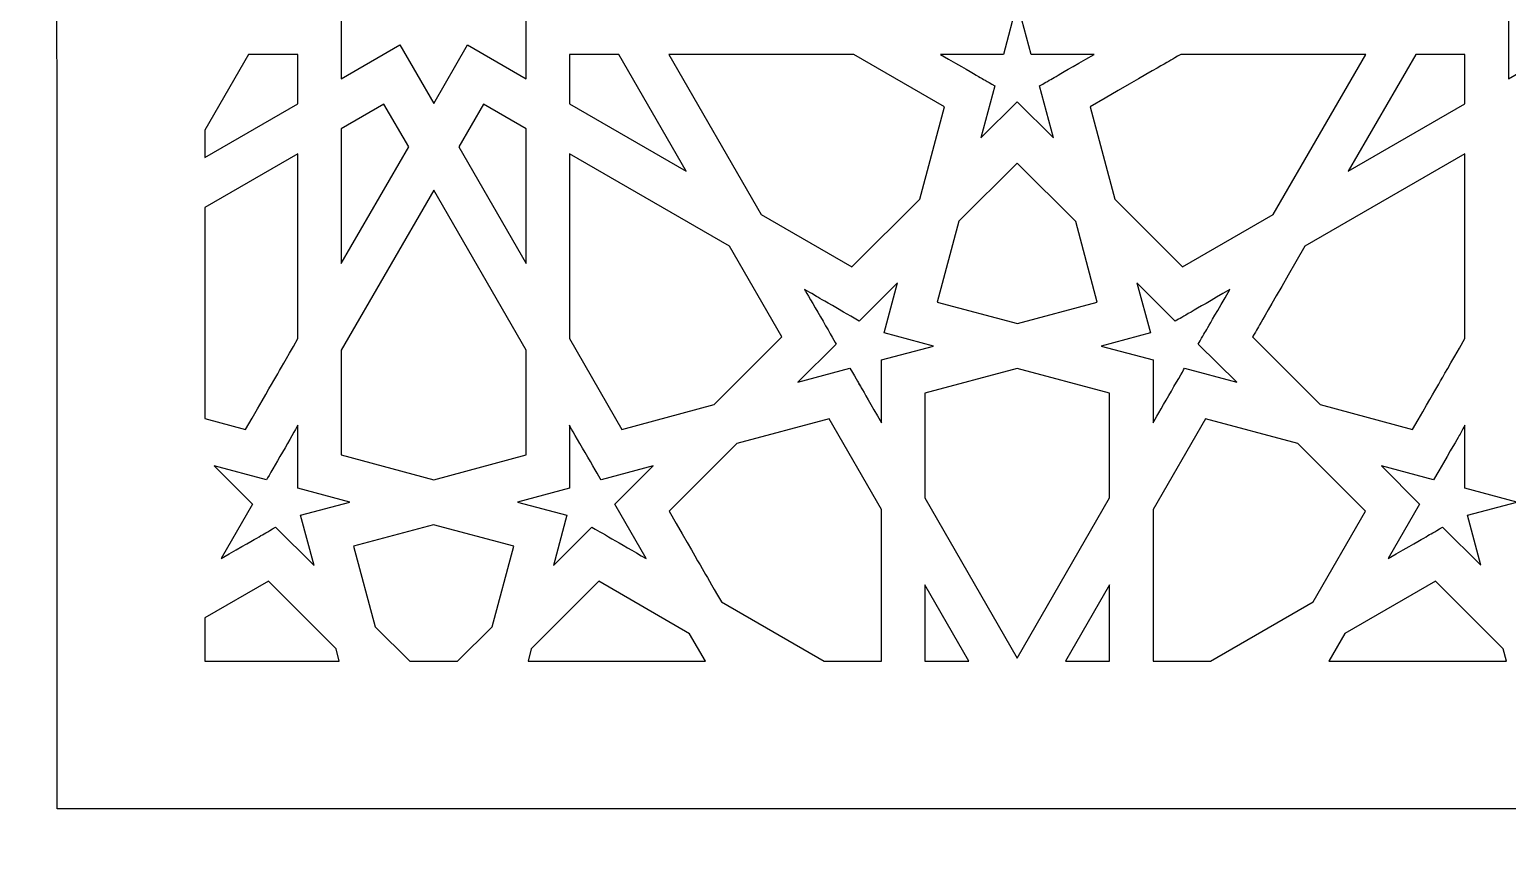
# Model space of a CAD drawing. Header units: millimetres. Extents: x -56 to 55, y -102 to 108.
# Drawn here: x -55.9 to -3.1, y -101.8 to -72 of the extents above; entities that cross this region are included whole.
import ezdxf

# ---------------------------------------------------------------- set-up
doc = ezdxf.new("R2010")
doc.units = ezdxf.units.MM
doc.header["$MEASUREMENT"] = 0
doc.layers.add('layer 1', color=7, linetype='Continuous')

msp = doc.modelspace()

# ---------------------------------------------------------------- linework, layer by layer
at = {"layer": 'layer 1', "color": 250}
for points, knots in [([(55.2192, 53.6769), (55.2097, 56.2286), (54.3842, 58.4257), (53.0348, 60.113), (53.0348, 60.113), (50.3121, 63.5081), (46.6615, 63.8736), (45.0285, 64.1481), (45.0285, 64.1481), (41.1303, 70.9098), (44.0531, 65.8389), (42.1061, 70.1453), (42.1061, 70.1453), (39.4705, 76.1312), (33.6698, 80.1469), (25.0578, 79.5743), (25.0578, 79.5743), (17.0561, 107.5803), (-17.265, 106.4433), (-24.6935, 79.6502), (-24.6935, 79.6502), (-32.4517, 79.8354), (-38.6256, 77.2305), (-41.6715, 70.0222), (-41.6715, 70.0222), (-41.7415, 69.8602), (-42.3802, 68.2519), (-42.3802, 68.0953), (-42.3802, 68.0953), (-42.3802, 68.0953), (-44.6232, 64.2186), (-44.6232, 64.2186), (-44.6232, 64.2186), (-45.2089, 64.0218), (-49.6582, 63.6584), (-52.5647, 60.0075), (-52.5647, 60.0075), (-52.5647, 60.0075), (-52.5647, 60.0019), (-52.5647, 60.0019), (-52.5647, 60.0019), (-55.8843, 55.7724), (-54.8955, 62.0882), (-54.8955, -99.835), (-54.8955, -99.835), (-54.8955, -99.835), (55.2894, -99.835), (55.2894, -99.835), (55.2894, -99.835), (55.2894, -99.835), (55.2192, -101.7838), (55.2192, 53.6769)], [0, 0, 0, 0, 0.0714286, 0.0714286, 0.0714286, 0.0714286, 0.1428571, 0.1428571, 0.1428571, 0.1428571, 0.2142857, 0.2142857, 0.2142857, 0.2142857, 0.2857143, 0.2857143, 0.2857143, 0.2857143, 0.3571429, 0.3571429, 0.3571429, 0.3571429, 0.4285714, 0.4285714, 0.4285714, 0.4285714, 0.5, 0.5, 0.5, 0.5, 0.5714286, 0.5714286, 0.5714286, 0.5714286, 0.6428571, 0.6428571, 0.6428571, 0.6428571, 0.7142857, 0.7142857, 0.7142857, 0.7142857, 0.7857143, 0.7857143, 0.7857143, 0.7857143, 0.8571429, 0.8571429, 0.8571429, 0.8571429, 1, 1, 1, 1]), ([(-40.2541, -72.5667), (-40.2541, -72.5667), (-41.4608, -74.658), (-41.4608, -74.658), (-41.4608, -74.658), (-41.4608, -74.658), (-42.6673, -72.5667), (-42.6673, -72.5667), (-42.6673, -72.5667), (-42.6673, -72.5667), (-44.7579, -73.7733), (-44.7579, -73.7733), (-44.7579, -73.7733), (-44.7579, -73.7733), (-44.7579, -71.3606), (-44.7579, -71.3606), (-44.7579, -71.3606), (-44.7579, -71.3606), (-47.1708, -71.3606), (-47.1708, -71.3606), (-47.1708, -71.3606), (-47.1708, -71.3606), (-45.9644, -69.2697), (-45.9644, -69.2697), (-45.9644, -69.2697), (-45.9644, -69.2697), (-48.0552, -68.0576), (-48.0552, -68.0576), (-48.0552, -68.0576), (-48.0552, -68.0576), (-45.9644, -66.851), (-45.9644, -66.851), (-45.9644, -66.851), (-45.9644, -66.851), (-47.1708, -64.7605), (-47.1708, -64.7605), (-47.1708, -64.7605), (-47.1708, -64.7605), (-44.7579, -64.7605), (-44.7579, -64.7605), (-44.7579, -64.7605), (-44.7579, -64.7605), (-44.7579, -62.3475), (-44.7579, -62.3475), (-44.7579, -62.3475), (-44.7579, -62.3475), (-42.6673, -63.554), (-42.6673, -63.554), (-42.6673, -63.554), (-42.6673, -63.554), (-41.4608, -61.4631), (-41.4608, -61.4631), (-41.4608, -61.4631), (-41.4608, -61.4631), (-40.2541, -63.554), (-40.2541, -63.554), (-40.2541, -63.554), (-40.2541, -63.554), (-38.1636, -62.3475), (-38.1636, -62.3475), (-38.1636, -62.3475), (-38.1636, -62.3475), (-38.1636, -64.7605), (-38.1636, -64.7605), (-38.1636, -64.7605), (-38.1636, -64.7605), (-35.7447, -64.7605), (-35.7447, -64.7605), (-35.7447, -64.7605), (-35.7447, -64.7605), (-36.9512, -66.851), (-36.9512, -66.851), (-36.9512, -66.851), (-36.9512, -66.851), (-34.8662, -68.0576), (-34.8662, -68.0576), (-34.8662, -68.0576), (-34.8662, -68.0576), (-36.9512, -69.2697), (-36.9512, -69.2697), (-36.9512, -69.2697), (-36.9512, -69.2697), (-35.7447, -71.3606), (-35.7447, -71.3606), (-35.7447, -71.3606), (-35.7447, -71.3606), (-38.1636, -71.3606), (-38.1636, -71.3606), (-38.1636, -71.3606), (-38.1636, -71.3606), (-38.1636, -73.7733), (-38.1636, -73.7733), (-38.1636, -73.7733), (-38.1636, -73.7733), (-40.2541, -72.5667), (-40.2541, -72.5667)], [0, 0, 0, 0, 0.04, 0.04, 0.04, 0.04, 0.08, 0.08, 0.08, 0.08, 0.12, 0.12, 0.12, 0.12, 0.16, 0.16, 0.16, 0.16, 0.2, 0.2, 0.2, 0.2, 0.24, 0.24, 0.24, 0.24, 0.28, 0.28, 0.28, 0.28, 0.32, 0.32, 0.32, 0.32, 0.36, 0.36, 0.36, 0.36, 0.4, 0.4, 0.4, 0.4, 0.44, 0.44, 0.44, 0.44, 0.48, 0.48, 0.48, 0.48, 0.52, 0.52, 0.52, 0.52, 0.56, 0.56, 0.56, 0.56, 0.6, 0.6, 0.6, 0.6, 0.64, 0.64, 0.64, 0.64, 0.68, 0.68, 0.68, 0.68, 0.72, 0.72, 0.72, 0.72, 0.76, 0.76, 0.76, 0.76, 0.8, 0.8, 0.8, 0.8, 0.84, 0.84, 0.84, 0.84, 0.88, 0.88, 0.88, 0.88, 0.92, 0.92, 0.92, 0.92, 1, 1, 1, 1]), ([(1.4033, -72.5667), (1.4033, -72.5667), (0.1968, -74.658), (0.1968, -74.658), (0.1968, -74.658), (0.1968, -74.658), (-1.0097, -72.5667), (-1.0097, -72.5667), (-1.0097, -72.5667), (-1.0097, -72.5667), (-3.1002, -73.7733), (-3.1002, -73.7733), (-3.1002, -73.7733), (-3.1002, -73.7733), (-3.1002, -71.3606), (-3.1002, -71.3606), (-3.1002, -71.3606), (-3.1002, -71.3606), (-5.5189, -71.3606), (-5.5189, -71.3606), (-5.5189, -71.3606), (-5.5189, -71.3606), (-4.3067, -69.2697), (-4.3067, -69.2697), (-4.3067, -69.2697), (-4.3067, -69.2697), (-6.3976, -68.0576), (-6.3976, -68.0576), (-6.3976, -68.0576), (-6.3976, -68.0576), (-4.3067, -66.851), (-4.3067, -66.851), (-4.3067, -66.851), (-4.3067, -66.851), (-5.5189, -64.7605), (-5.5189, -64.7605), (-5.5189, -64.7605), (-5.5189, -64.7605), (-3.1002, -64.7605), (-3.1002, -64.7605), (-3.1002, -64.7605), (-3.1002, -64.7605), (-3.1002, -62.3475), (-3.1002, -62.3475), (-3.1002, -62.3475), (-3.1002, -62.3475), (-1.0097, -63.554), (-1.0097, -63.554), (-1.0097, -63.554), (-1.0097, -63.554), (0.1968, -61.4631), (0.1968, -61.4631), (0.1968, -61.4631), (0.1968, -61.4631), (1.4033, -63.554), (1.4033, -63.554), (1.4033, -63.554), (1.4033, -63.554), (3.4942, -62.3475), (3.4942, -62.3475), (3.4942, -62.3475), (3.4942, -62.3475), (3.4942, -64.7605), (3.4942, -64.7605), (3.4942, -64.7605), (3.4942, -64.7605), (5.9069, -64.7605), (5.9069, -64.7605), (5.9069, -64.7605), (5.9069, -64.7605), (4.7007, -66.851), (4.7007, -66.851), (4.7007, -66.851), (4.7007, -66.851), (6.7913, -68.0576), (6.7913, -68.0576), (6.7913, -68.0576), (6.7913, -68.0576), (4.7007, -69.2697), (4.7007, -69.2697), (4.7007, -69.2697), (4.7007, -69.2697), (5.9069, -71.3606), (5.9069, -71.3606), (5.9069, -71.3606), (5.9069, -71.3606), (3.4942, -71.3606), (3.4942, -71.3606), (3.4942, -71.3606), (3.4942, -71.3606), (3.4942, -73.7733), (3.4942, -73.7733), (3.4942, -73.7733), (3.4942, -73.7733), (1.4033, -72.5667), (1.4033, -72.5667)], [0, 0, 0, 0, 0.04, 0.04, 0.04, 0.04, 0.08, 0.08, 0.08, 0.08, 0.12, 0.12, 0.12, 0.12, 0.16, 0.16, 0.16, 0.16, 0.2, 0.2, 0.2, 0.2, 0.24, 0.24, 0.24, 0.24, 0.28, 0.28, 0.28, 0.28, 0.32, 0.32, 0.32, 0.32, 0.36, 0.36, 0.36, 0.36, 0.4, 0.4, 0.4, 0.4, 0.44, 0.44, 0.44, 0.44, 0.48, 0.48, 0.48, 0.48, 0.52, 0.52, 0.52, 0.52, 0.56, 0.56, 0.56, 0.56, 0.6, 0.6, 0.6, 0.6, 0.64, 0.64, 0.64, 0.64, 0.68, 0.68, 0.68, 0.68, 0.72, 0.72, 0.72, 0.72, 0.76, 0.76, 0.76, 0.76, 0.8, 0.8, 0.8, 0.8, 0.84, 0.84, 0.84, 0.84, 0.88, 0.88, 0.88, 0.88, 0.92, 0.92, 0.92, 0.92, 1, 1, 1, 1]), ([(-19.3347, -75.8877), (-19.3347, -75.8877), (-20.6348, -74.5935), (-20.6348, -74.5935), (-20.6348, -74.5935), (-20.6348, -74.5935), (-21.9291, -75.8877), (-21.9291, -75.8877), (-21.9291, -75.8877), (-21.9291, -75.8877), (-21.4314, -74.0311), (-21.4314, -74.0311), (-21.4314, -74.0311), (-22.0854, -73.6476), (-21.6902, -73.8766), (-23.3758, -72.9067), (-23.3758, -72.9067), (-23.3758, -72.9067), (-21.1269, -72.9067), (-21.1269, -72.9067), (-21.1269, -72.9067), (-21.1269, -72.9067), (-20.6348, -71.0501), (-20.6348, -71.0501), (-20.6348, -71.0501), (-20.6348, -71.0501), (-20.137, -72.9067), (-20.137, -72.9067), (-20.137, -72.9067), (-20.137, -72.9067), (-17.888, -72.9067), (-17.888, -72.9067), (-17.888, -72.9067), (-19.5735, -73.8766), (-19.1781, -73.6476), (-19.8326, -74.0311), (-19.8326, -74.0311), (-19.8326, -74.0311), (-19.3347, -75.8877), (-19.3347, -75.8877)], [0, 0, 0, 0, 0.0909091, 0.0909091, 0.0909091, 0.0909091, 0.1818182, 0.1818182, 0.1818182, 0.1818182, 0.2727273, 0.2727273, 0.2727273, 0.2727273, 0.3636364, 0.3636364, 0.3636364, 0.3636364, 0.4545455, 0.4545455, 0.4545455, 0.4545455, 0.5454545, 0.5454545, 0.5454545, 0.5454545, 0.6363636, 0.6363636, 0.6363636, 0.6363636, 0.7272727, 0.7272727, 0.7272727, 0.7272727, 0.8181818, 0.8181818, 0.8181818, 0.8181818, 1, 1, 1, 1]), ([(-49.6247, -75.6062), (-49.6247, -75.6062), (-48.0669, -72.9067), (-48.0669, -72.9067), (-48.0669, -72.9067), (-48.0669, -72.9067), (-46.304, -72.9067), (-46.304, -72.9067), (-46.304, -72.9067), (-46.304, -72.9067), (-46.304, -74.6636), (-46.304, -74.6636), (-46.304, -74.6636), (-46.304, -74.6636), (-49.6247, -76.5849), (-49.6247, -76.5849), (-49.6247, -76.5849), (-49.6247, -76.5849), (-49.6247, -75.6062), (-49.6247, -75.6062)], [0, 0, 0, 0, 0.1666667, 0.1666667, 0.1666667, 0.1666667, 0.3333333, 0.3333333, 0.3333333, 0.3333333, 0.5, 0.5, 0.5, 0.5, 0.6666667, 0.6666667, 0.6666667, 0.6666667, 1, 1, 1, 1]), ([(-32.4475, -77.0706), (-32.4475, -77.0706), (-36.6174, -74.6636), (-36.6174, -74.6636), (-36.6174, -74.6636), (-36.6174, -74.6636), (-36.6174, -72.9067), (-36.6174, -72.9067), (-36.6174, -72.9067), (-36.6174, -72.9067), (-34.8546, -72.9067), (-34.8546, -72.9067), (-34.8546, -72.9067), (-34.8546, -72.9067), (-32.4475, -77.0706), (-32.4475, -77.0706)], [0, 0, 0, 0, 0.2, 0.2, 0.2, 0.2, 0.4, 0.4, 0.4, 0.4, 0.6, 0.6, 0.6, 0.6, 1, 1, 1, 1]), ([(-29.771, -78.6168), (-29.771, -78.6168), (-33.0682, -72.9067), (-33.0682, -72.9067), (-33.0682, -72.9067), (-33.0682, -72.9067), (-26.4679, -72.9067), (-26.4679, -72.9067), (-26.4679, -72.9067), (-26.4679, -72.9067), (-23.2293, -74.7748), (-23.2293, -74.7748), (-23.2293, -74.7748), (-23.2293, -74.7748), (-24.1136, -78.0722), (-24.1136, -78.0722), (-24.1136, -78.0722), (-24.1136, -78.0722), (-26.5324, -80.4849), (-26.5324, -80.4849), (-26.5324, -80.4849), (-26.5324, -80.4849), (-29.771, -78.6168), (-29.771, -78.6168)], [0, 0, 0, 0, 0.1428571, 0.1428571, 0.1428571, 0.1428571, 0.2857143, 0.2857143, 0.2857143, 0.2857143, 0.4285714, 0.4285714, 0.4285714, 0.4285714, 0.5714286, 0.5714286, 0.5714286, 0.5714286, 0.7142857, 0.7142857, 0.7142857, 0.7142857, 1, 1, 1, 1]), ([(-14.7313, -80.4849), (-14.7313, -80.4849), (-17.1503, -78.0722), (-17.1503, -78.0722), (-17.1503, -78.0722), (-17.1503, -78.0722), (-18.0344, -74.7748), (-18.0344, -74.7748), (-18.0344, -74.7748), (-14.9119, -72.9742), (-15.4806, -73.3022), (-14.7959, -72.9067), (-14.7959, -72.9067), (-14.7959, -72.9067), (-8.1954, -72.9067), (-8.1954, -72.9067), (-8.1954, -72.9067), (-8.1954, -72.9067), (-11.4928, -78.6168), (-11.4928, -78.6168), (-11.4928, -78.6168), (-11.4928, -78.6168), (-14.7313, -80.4849), (-14.7313, -80.4849)], [0, 0, 0, 0, 0.1428571, 0.1428571, 0.1428571, 0.1428571, 0.2857143, 0.2857143, 0.2857143, 0.2857143, 0.4285714, 0.4285714, 0.4285714, 0.4285714, 0.5714286, 0.5714286, 0.5714286, 0.5714286, 0.7142857, 0.7142857, 0.7142857, 0.7142857, 1, 1, 1, 1]), ([(-8.8163, -77.0706), (-8.8163, -77.0706), (-6.4093, -72.9067), (-6.4093, -72.9067), (-6.4093, -72.9067), (-6.4093, -72.9067), (-4.6524, -72.9067), (-4.6524, -72.9067), (-4.6524, -72.9067), (-4.6524, -72.9067), (-4.6524, -74.6636), (-4.6524, -74.6636), (-4.6524, -74.6636), (-4.6524, -74.6636), (-8.8163, -77.0706), (-8.8163, -77.0706)], [0, 0, 0, 0, 0.2, 0.2, 0.2, 0.2, 0.4, 0.4, 0.4, 0.4, 0.6, 0.6, 0.6, 0.6, 1, 1, 1, 1]), ([(-44.7579, -80.368), (-44.7579, -80.368), (-44.7579, -75.5598), (-44.7579, -75.5598), (-44.7579, -75.5598), (-44.7579, -75.5598), (-43.2353, -74.6812), (-43.2353, -74.6812), (-43.2353, -74.6812), (-43.2353, -74.6812), (-42.3508, -76.2043), (-42.3508, -76.2043), (-42.3508, -76.2043), (-42.3508, -76.2043), (-44.7579, -80.368), (-44.7579, -80.368)], [0, 0, 0, 0, 0.2, 0.2, 0.2, 0.2, 0.4, 0.4, 0.4, 0.4, 0.6, 0.6, 0.6, 0.6, 1, 1, 1, 1]), ([(-40.5646, -76.2043), (-40.5646, -76.2043), (-39.6861, -74.6812), (-39.6861, -74.6812), (-39.6861, -74.6812), (-39.6861, -74.6812), (-38.1636, -75.5598), (-38.1636, -75.5598), (-38.1636, -75.5598), (-38.1636, -75.5598), (-38.1636, -80.368), (-38.1636, -80.368), (-38.1636, -80.368), (-38.1636, -80.368), (-40.5646, -76.2043), (-40.5646, -76.2043)], [0, 0, 0, 0, 0.2, 0.2, 0.2, 0.2, 0.4, 0.4, 0.4, 0.4, 0.6, 0.6, 0.6, 0.6, 1, 1, 1, 1]), ([(-49.6247, -78.3707), (-49.6247, -78.3707), (-46.304, -76.4558), (-46.304, -76.4558), (-46.304, -76.4558), (-46.304, -76.4558), (-46.304, -83.0502), (-46.304, -83.0502), (-46.304, -83.0502), (-47.2553, -84.7019), (-46.8373, -83.9774), (-48.1722, -86.2887), (-48.1722, -86.2887), (-48.1722, -86.2887), (-49.6247, -85.9025), (-49.6247, -85.9025), (-49.6247, -85.9025), (-49.6247, -85.9025), (-49.6247, -78.3707), (-49.6247, -78.3707)], [0, 0, 0, 0, 0.1666667, 0.1666667, 0.1666667, 0.1666667, 0.3333333, 0.3333333, 0.3333333, 0.3333333, 0.5, 0.5, 0.5, 0.5, 0.6666667, 0.6666667, 0.6666667, 0.6666667, 1, 1, 1, 1]), ([(-36.6174, -76.4558), (-36.6174, -76.4558), (-30.9013, -79.7528), (-30.9013, -79.7528), (-30.9013, -79.7528), (-30.9013, -79.7528), (-29.0331, -82.9917), (-29.0331, -82.9917), (-29.0331, -82.9917), (-29.0331, -82.9917), (-31.446, -85.4046), (-31.446, -85.4046), (-31.446, -85.4046), (-31.446, -85.4046), (-34.7433, -86.2887), (-34.7433, -86.2887), (-34.7433, -86.2887), (-34.7433, -86.2887), (-36.6174, -83.0502), (-36.6174, -83.0502), (-36.6174, -83.0502), (-36.6174, -83.0502), (-36.6174, -76.4558), (-36.6174, -76.4558)], [0, 0, 0, 0, 0.1428571, 0.1428571, 0.1428571, 0.1428571, 0.2857143, 0.2857143, 0.2857143, 0.2857143, 0.4285714, 0.4285714, 0.4285714, 0.4285714, 0.5714286, 0.5714286, 0.5714286, 0.5714286, 0.7142857, 0.7142857, 0.7142857, 0.7142857, 1, 1, 1, 1]), ([(-10.3625, -79.7472), (-10.3625, -79.7472), (-4.6524, -76.4558), (-4.6524, -76.4558), (-4.6524, -76.4558), (-4.6524, -76.4558), (-4.6524, -83.0502), (-4.6524, -83.0502), (-4.6524, -83.0502), (-5.8025, -85.0413), (-5.3763, -84.303), (-6.5204, -86.2887), (-6.5204, -86.2887), (-6.5204, -86.2887), (-9.8178, -85.4046), (-9.8178, -85.4046), (-9.8178, -85.4046), (-9.8178, -85.4046), (-12.2305, -82.9917), (-12.2305, -82.9917), (-12.2305, -82.9917), (-11.896, -82.406), (-12.2104, -82.9525), (-10.3625, -79.7472)], [0, 0, 0, 0, 0.1428571, 0.1428571, 0.1428571, 0.1428571, 0.2857143, 0.2857143, 0.2857143, 0.2857143, 0.4285714, 0.4285714, 0.4285714, 0.4285714, 0.5714286, 0.5714286, 0.5714286, 0.5714286, 0.7142857, 0.7142857, 0.7142857, 0.7142857, 1, 1, 1, 1]), ([(-22.7139, -78.8628), (-22.7139, -78.8628), (-20.6348, -76.7839), (-20.6348, -76.7839), (-20.6348, -76.7839), (-20.6348, -76.7839), (-18.5441, -78.8687), (-18.5441, -78.8687), (-18.5441, -78.8687), (-18.5441, -78.8687), (-17.7768, -81.7499), (-17.7768, -81.7499), (-17.7768, -81.7499), (-17.7768, -81.7499), (-20.6231, -82.5111), (-20.6231, -82.5111), (-20.6231, -82.5111), (-20.6231, -82.5111), (-23.487, -81.7442), (-23.487, -81.7442), (-23.487, -81.7442), (-23.487, -81.7442), (-22.7139, -78.8628), (-22.7139, -78.8628)], [0, 0, 0, 0, 0.1428571, 0.1428571, 0.1428571, 0.1428571, 0.2857143, 0.2857143, 0.2857143, 0.2857143, 0.4285714, 0.4285714, 0.4285714, 0.4285714, 0.5714286, 0.5714286, 0.5714286, 0.5714286, 0.7142857, 0.7142857, 0.7142857, 0.7142857, 1, 1, 1, 1]), ([(-41.4608, -77.7501), (-41.4608, -77.7501), (-38.1636, -83.4661), (-38.1636, -83.4661), (-38.1636, -83.4661), (-38.1636, -83.4661), (-38.1636, -87.2024), (-38.1636, -87.2024), (-38.1636, -87.2024), (-38.1636, -87.2024), (-41.4608, -88.0868), (-41.4608, -88.0868), (-41.4608, -88.0868), (-41.4608, -88.0868), (-44.7579, -87.2024), (-44.7579, -87.2024), (-44.7579, -87.2024), (-44.7579, -87.2024), (-44.7579, -83.4661), (-44.7579, -83.4661), (-44.7579, -83.4661), (-44.7579, -83.4661), (-41.4608, -77.7501), (-41.4608, -77.7501)], [0, 0, 0, 0, 0.1428571, 0.1428571, 0.1428571, 0.1428571, 0.2857143, 0.2857143, 0.2857143, 0.2857143, 0.4285714, 0.4285714, 0.4285714, 0.4285714, 0.5714286, 0.5714286, 0.5714286, 0.5714286, 0.7142857, 0.7142857, 0.7142857, 0.7142857, 1, 1, 1, 1]), ([(-25.4782, -83.8115), (-25.4782, -83.8115), (-25.4782, -86.0549), (-25.4782, -86.0549), (-25.4782, -86.0549), (-27.0955, -83.2418), (-25.6167, -85.8125), (-26.6026, -84.1103), (-26.6026, -84.1103), (-26.6026, -84.1103), (-28.4651, -84.6081), (-28.4651, -84.6081), (-28.4651, -84.6081), (-28.4651, -84.6081), (-27.0946, -83.2431), (-27.0946, -83.2431), (-27.0946, -83.2431), (-27.2181, -83.0301), (-28.0959, -81.512), (-28.2192, -81.299), (-28.2192, -81.299), (-27.6247, -81.6452), (-28.015, -81.4193), (-26.2748, -82.4233), (-26.2748, -82.4233), (-26.2748, -82.4233), (-24.9042, -81.0532), (-24.9042, -81.0532), (-24.9042, -81.0532), (-24.9042, -81.0532), (-25.3846, -82.8392), (-25.3846, -82.8392), (-25.3846, -82.8392), (-25.3846, -82.8392), (-23.6217, -83.3137), (-23.6217, -83.3137), (-23.6217, -83.3137), (-23.6217, -83.3137), (-25.4782, -83.8115), (-25.4782, -83.8115)], [0, 0, 0, 0, 0.0909091, 0.0909091, 0.0909091, 0.0909091, 0.1818182, 0.1818182, 0.1818182, 0.1818182, 0.2727273, 0.2727273, 0.2727273, 0.2727273, 0.3636364, 0.3636364, 0.3636364, 0.3636364, 0.4545455, 0.4545455, 0.4545455, 0.4545455, 0.5454545, 0.5454545, 0.5454545, 0.5454545, 0.6363636, 0.6363636, 0.6363636, 0.6363636, 0.7272727, 0.7272727, 0.7272727, 0.7272727, 0.8181818, 0.8181818, 0.8181818, 0.8181818, 1, 1, 1, 1]), ([(-17.6364, -83.3137), (-17.6364, -83.3137), (-15.8792, -82.8453), (-15.8792, -82.8453), (-15.8792, -82.8453), (-15.8792, -82.8453), (-16.3597, -81.0532), (-16.3597, -81.0532), (-16.3597, -81.0532), (-16.3597, -81.0532), (-14.9892, -82.4233), (-14.9892, -82.4233), (-14.9892, -82.4233), (-14.7027, -82.2576), (-14.4314, -82.1047), (-13.0447, -81.299), (-13.0447, -81.299), (-14.0148, -82.9776), (-13.7855, -82.581), (-14.169, -83.2431), (-14.169, -83.2431), (-14.169, -83.2431), (-12.7988, -84.6081), (-12.7988, -84.6081), (-12.7988, -84.6081), (-12.7988, -84.6081), (-14.6611, -84.1103), (-14.6611, -84.1103), (-14.6611, -84.1103), (-14.7793, -84.31), (-15.6683, -85.8566), (-15.7854, -86.0604), (-15.7854, -86.0604), (-15.7854, -86.0604), (-15.7854, -83.8115), (-15.7854, -83.8115), (-15.7854, -83.8115), (-15.7854, -83.8115), (-17.6364, -83.3137), (-17.6364, -83.3137)], [0, 0, 0, 0, 0.0909091, 0.0909091, 0.0909091, 0.0909091, 0.1818182, 0.1818182, 0.1818182, 0.1818182, 0.2727273, 0.2727273, 0.2727273, 0.2727273, 0.3636364, 0.3636364, 0.3636364, 0.3636364, 0.4545455, 0.4545455, 0.4545455, 0.4545455, 0.5454545, 0.5454545, 0.5454545, 0.5454545, 0.6363636, 0.6363636, 0.6363636, 0.6363636, 0.7272727, 0.7272727, 0.7272727, 0.7272727, 0.8181818, 0.8181818, 0.8181818, 0.8181818, 1, 1, 1, 1]), ([(-17.3376, -88.737), (-17.3376, -88.737), (-20.629, -94.4526), (-20.629, -94.4526), (-20.629, -94.4526), (-20.629, -94.4526), (-23.9321, -88.737), (-23.9321, -88.737), (-23.9321, -88.737), (-23.9321, -88.737), (-23.9321, -85.0004), (-23.9321, -85.0004), (-23.9321, -85.0004), (-23.9321, -85.0004), (-20.629, -84.116), (-20.629, -84.116), (-20.629, -84.116), (-20.629, -84.116), (-17.3376, -84.9948), (-17.3376, -84.9948), (-17.3376, -84.9948), (-17.3376, -84.9948), (-17.3376, -88.737), (-17.3376, -88.737)], [0, 0, 0, 0, 0.1428571, 0.1428571, 0.1428571, 0.1428571, 0.2857143, 0.2857143, 0.2857143, 0.2857143, 0.4285714, 0.4285714, 0.4285714, 0.4285714, 0.5714286, 0.5714286, 0.5714286, 0.5714286, 0.7142857, 0.7142857, 0.7142857, 0.7142857, 1, 1, 1, 1]), ([(-25.4782, -94.5642), (-25.4782, -94.5642), (-27.528, -94.5642), (-27.528, -94.5642), (-27.528, -94.5642), (-27.528, -94.5642), (-31.1883, -92.45), (-31.1883, -92.45), (-31.1883, -92.45), (-32.0074, -91.0332), (-31.595, -91.748), (-33.0565, -89.2114), (-33.0565, -89.2114), (-33.0565, -89.2114), (-30.6437, -86.7985), (-30.6437, -86.7985), (-30.6437, -86.7985), (-30.6437, -86.7985), (-27.3464, -85.914), (-27.3464, -85.914), (-27.3464, -85.914), (-27.3464, -85.914), (-25.4782, -89.1529), (-25.4782, -89.1529), (-25.4782, -89.1529), (-25.4782, -89.1529), (-25.4782, -94.5642), (-25.4782, -94.5642)], [0, 0, 0, 0, 0.125, 0.125, 0.125, 0.125, 0.25, 0.25, 0.25, 0.25, 0.375, 0.375, 0.375, 0.375, 0.5, 0.5, 0.5, 0.5, 0.625, 0.625, 0.625, 0.625, 0.75, 0.75, 0.75, 0.75, 1, 1, 1, 1]), ([(-13.7358, -94.5642), (-13.7358, -94.5642), (-15.7854, -94.5642), (-15.7854, -94.5642), (-15.7854, -94.5642), (-15.7854, -94.5642), (-15.7854, -89.1529), (-15.7854, -89.1529), (-15.7854, -89.1529), (-15.7854, -89.1529), (-13.9175, -85.914), (-13.9175, -85.914), (-13.9175, -85.914), (-13.9175, -85.914), (-10.62, -86.7985), (-10.62, -86.7985), (-10.62, -86.7985), (-10.62, -86.7985), (-8.2014, -89.2114), (-8.2014, -89.2114), (-8.2014, -89.2114), (-8.2014, -89.2114), (-10.0753, -92.45), (-10.0753, -92.45), (-10.0753, -92.45), (-10.0753, -92.45), (-13.7358, -94.5642), (-13.7358, -94.5642)], [0, 0, 0, 0, 0.125, 0.125, 0.125, 0.125, 0.25, 0.25, 0.25, 0.25, 0.375, 0.375, 0.375, 0.375, 0.5, 0.5, 0.5, 0.5, 0.625, 0.625, 0.625, 0.625, 0.75, 0.75, 0.75, 0.75, 1, 1, 1, 1]), ([(-46.2103, -89.3579), (-46.2103, -89.3579), (-45.7301, -91.1497), (-45.7301, -91.1497), (-45.7301, -91.1497), (-45.7301, -91.1497), (-47.1005, -89.7795), (-47.1005, -89.7795), (-47.1005, -89.7795), (-47.7631, -90.1636), (-47.3661, -89.9343), (-49.0507, -90.9038), (-49.0507, -90.9038), (-49.0507, -90.9038), (-47.9264, -88.9536), (-47.9264, -88.9536), (-47.9264, -88.9536), (-47.9264, -88.9536), (-49.2909, -87.5891), (-49.2909, -87.5891), (-49.2909, -87.5891), (-49.2909, -87.5891), (-47.4285, -88.0929), (-47.4285, -88.0929), (-47.4285, -88.0929), (-47.251, -87.7867), (-46.4556, -86.4055), (-46.304, -86.1423), (-46.304, -86.1423), (-46.304, -86.1423), (-46.304, -88.3912), (-46.304, -88.3912), (-46.304, -88.3912), (-46.304, -88.3912), (-44.4533, -88.8834), (-44.4533, -88.8834), (-44.4533, -88.8834), (-44.4533, -88.8834), (-46.2103, -89.3579), (-46.2103, -89.3579)], [0, 0, 0, 0, 0.0909091, 0.0909091, 0.0909091, 0.0909091, 0.1818182, 0.1818182, 0.1818182, 0.1818182, 0.2727273, 0.2727273, 0.2727273, 0.2727273, 0.3636364, 0.3636364, 0.3636364, 0.3636364, 0.4545455, 0.4545455, 0.4545455, 0.4545455, 0.5454545, 0.5454545, 0.5454545, 0.5454545, 0.6363636, 0.6363636, 0.6363636, 0.6363636, 0.7272727, 0.7272727, 0.7272727, 0.7272727, 0.8181818, 0.8181818, 0.8181818, 0.8181818, 1, 1, 1, 1]), ([(-36.6174, -88.3912), (-36.6174, -88.3912), (-36.6174, -86.1423), (-36.6174, -86.1423), (-36.6174, -86.1423), (-36.4986, -86.3476), (-35.6049, -87.8932), (-35.4871, -88.0929), (-35.4871, -88.0929), (-35.4871, -88.0929), (-33.6305, -87.5891), (-33.6305, -87.5891), (-33.6305, -87.5891), (-33.6305, -87.5891), (-34.995, -88.9536), (-34.995, -88.9536), (-34.995, -88.9536), (-34.995, -88.9536), (-33.8707, -90.9038), (-33.8707, -90.9038), (-33.8707, -90.9038), (-34.8372, -90.3435), (-35.5362, -89.9428), (-35.815, -89.7795), (-35.815, -89.7795), (-35.815, -89.7795), (-37.1854, -91.144), (-37.1854, -91.144), (-37.1854, -91.144), (-37.1854, -91.144), (-36.7052, -89.3579), (-36.7052, -89.3579), (-36.7052, -89.3579), (-36.7052, -89.3579), (-38.4681, -88.8891), (-38.4681, -88.8891), (-38.4681, -88.8891), (-38.4681, -88.8891), (-36.6174, -88.3912), (-36.6174, -88.3912)], [0, 0, 0, 0, 0.0909091, 0.0909091, 0.0909091, 0.0909091, 0.1818182, 0.1818182, 0.1818182, 0.1818182, 0.2727273, 0.2727273, 0.2727273, 0.2727273, 0.3636364, 0.3636364, 0.3636364, 0.3636364, 0.4545455, 0.4545455, 0.4545455, 0.4545455, 0.5454545, 0.5454545, 0.5454545, 0.5454545, 0.6363636, 0.6363636, 0.6363636, 0.6363636, 0.7272727, 0.7272727, 0.7272727, 0.7272727, 0.8181818, 0.8181818, 0.8181818, 0.8181818, 1, 1, 1, 1]), ([(-4.5646, -89.3579), (-4.5646, -89.3579), (-4.0901, -91.1383), (-4.0901, -91.1383), (-4.0901, -91.1383), (-4.0901, -91.1383), (-5.4487, -89.7795), (-5.4487, -89.7795), (-5.4487, -89.7795), (-6.1091, -90.1623), (-5.7143, -89.9337), (-7.3932, -90.9038), (-7.3932, -90.9038), (-7.3932, -90.9038), (-6.2685, -88.9536), (-6.2685, -88.9536), (-6.2685, -88.9536), (-6.2685, -88.9536), (-7.6334, -87.5891), (-7.6334, -87.5891), (-7.6334, -87.5891), (-7.6334, -87.5891), (-5.7711, -88.0929), (-5.7711, -88.0929), (-5.7711, -88.0929), (-4.6905, -86.2171), (-4.8959, -86.5773), (-4.6524, -86.1423), (-4.6524, -86.1423), (-4.6524, -86.1423), (-4.6524, -88.3912), (-4.6524, -88.3912), (-4.6524, -88.3912), (-4.6524, -88.3912), (-2.8018, -88.8834), (-2.8018, -88.8834), (-2.8018, -88.8834), (-2.8018, -88.8834), (-4.5646, -89.3579), (-4.5646, -89.3579)], [0, 0, 0, 0, 0.0909091, 0.0909091, 0.0909091, 0.0909091, 0.1818182, 0.1818182, 0.1818182, 0.1818182, 0.2727273, 0.2727273, 0.2727273, 0.2727273, 0.3636364, 0.3636364, 0.3636364, 0.3636364, 0.4545455, 0.4545455, 0.4545455, 0.4545455, 0.5454545, 0.5454545, 0.5454545, 0.5454545, 0.6363636, 0.6363636, 0.6363636, 0.6363636, 0.7272727, 0.7272727, 0.7272727, 0.7272727, 0.8181818, 0.8181818, 0.8181818, 0.8181818, 1, 1, 1, 1]), ([(-39.3758, -93.3344), (-39.3758, -93.3344), (-40.6057, -94.5642), (-40.6057, -94.5642), (-40.6057, -94.5642), (-40.6057, -94.5642), (-42.3157, -94.5642), (-42.3157, -94.5642), (-42.3157, -94.5642), (-42.3157, -94.5642), (-43.5456, -93.3344), (-43.5456, -93.3344), (-43.5456, -93.3344), (-43.5456, -93.3344), (-44.3187, -90.4529), (-44.3187, -90.4529), (-44.3187, -90.4529), (-44.3187, -90.4529), (-41.4666, -89.6915), (-41.4666, -89.6915), (-41.4666, -89.6915), (-41.4666, -89.6915), (-38.6029, -90.4529), (-38.6029, -90.4529), (-38.6029, -90.4529), (-38.6029, -90.4529), (-39.3758, -93.3344), (-39.3758, -93.3344)], [0, 0, 0, 0, 0.125, 0.125, 0.125, 0.125, 0.25, 0.25, 0.25, 0.25, 0.375, 0.375, 0.375, 0.375, 0.5, 0.5, 0.5, 0.5, 0.625, 0.625, 0.625, 0.625, 0.75, 0.75, 0.75, 0.75, 1, 1, 1, 1]), ([(-49.6247, -94.5642), (-49.6247, -94.5642), (-49.6247, -93.0182), (-49.6247, -93.0182), (-49.6247, -93.0182), (-49.6247, -93.0182), (-47.3582, -91.712), (-47.3582, -91.712), (-47.3582, -91.712), (-47.3582, -91.712), (-44.9453, -94.1249), (-44.9453, -94.1249), (-44.9453, -94.1249), (-44.9453, -94.1249), (-44.8283, -94.5642), (-44.8283, -94.5642), (-44.8283, -94.5642), (-44.8283, -94.5642), (-49.6247, -94.5642), (-49.6247, -94.5642)], [0, 0, 0, 0, 0.1666667, 0.1666667, 0.1666667, 0.1666667, 0.3333333, 0.3333333, 0.3333333, 0.3333333, 0.5, 0.5, 0.5, 0.5, 0.6666667, 0.6666667, 0.6666667, 0.6666667, 1, 1, 1, 1]), ([(-38.0933, -94.5642), (-38.0933, -94.5642), (-37.9761, -94.1249), (-37.9761, -94.1249), (-37.9761, -94.1249), (-37.9761, -94.1249), (-35.5632, -91.712), (-35.5632, -91.712), (-35.5632, -91.712), (-35.5632, -91.712), (-32.3244, -93.5863), (-32.3244, -93.5863), (-32.3244, -93.5863), (-32.3244, -93.5863), (-31.7564, -94.5642), (-31.7564, -94.5642), (-31.7564, -94.5642), (-31.7564, -94.5642), (-38.0933, -94.5642), (-38.0933, -94.5642)], [0, 0, 0, 0, 0.1666667, 0.1666667, 0.1666667, 0.1666667, 0.3333333, 0.3333333, 0.3333333, 0.3333333, 0.5, 0.5, 0.5, 0.5, 0.6666667, 0.6666667, 0.6666667, 0.6666667, 1, 1, 1, 1]), ([(-9.5074, -94.5642), (-9.5074, -94.5642), (-8.9394, -93.5802), (-8.9394, -93.5802), (-8.9394, -93.5802), (-8.9394, -93.5802), (-5.7006, -91.712), (-5.7006, -91.712), (-5.7006, -91.712), (-5.7006, -91.712), (-3.2879, -94.1249), (-3.2879, -94.1249), (-3.2879, -94.1249), (-3.2879, -94.1249), (-3.1708, -94.5642), (-3.1708, -94.5642), (-3.1708, -94.5642), (-3.1708, -94.5642), (-9.5074, -94.5642), (-9.5074, -94.5642)], [0, 0, 0, 0, 0.1666667, 0.1666667, 0.1666667, 0.1666667, 0.3333333, 0.3333333, 0.3333333, 0.3333333, 0.5, 0.5, 0.5, 0.5, 0.6666667, 0.6666667, 0.6666667, 0.6666667, 1, 1, 1, 1]), ([(-23.9321, -94.5642), (-23.9321, -94.5642), (-23.9321, -91.8351), (-23.9321, -91.8351), (-23.9321, -91.8351), (-23.9321, -91.8351), (-22.3566, -94.5642), (-22.3566, -94.5642), (-22.3566, -94.5642), (-22.3566, -94.5642), (-23.9321, -94.5642), (-23.9321, -94.5642)], [0, 0, 0, 0, 0.25, 0.25, 0.25, 0.25, 0.5, 0.5, 0.5, 0.5, 1, 1, 1, 1]), ([(-17.3376, -94.5642), (-17.3376, -94.5642), (-18.9131, -94.5642), (-18.9131, -94.5642), (-18.9131, -94.5642), (-18.9131, -94.5642), (-17.3376, -91.8351), (-17.3376, -91.8351), (-17.3376, -91.8351), (-17.3376, -91.8351), (-17.3376, -94.5642), (-17.3376, -94.5642)], [0, 0, 0, 0, 0.25, 0.25, 0.25, 0.25, 0.5, 0.5, 0.5, 0.5, 1, 1, 1, 1])]:
    msp.add_open_spline(points, degree=3, knots=knots, dxfattribs=at)

doc.saveas('drawing.dxf')
